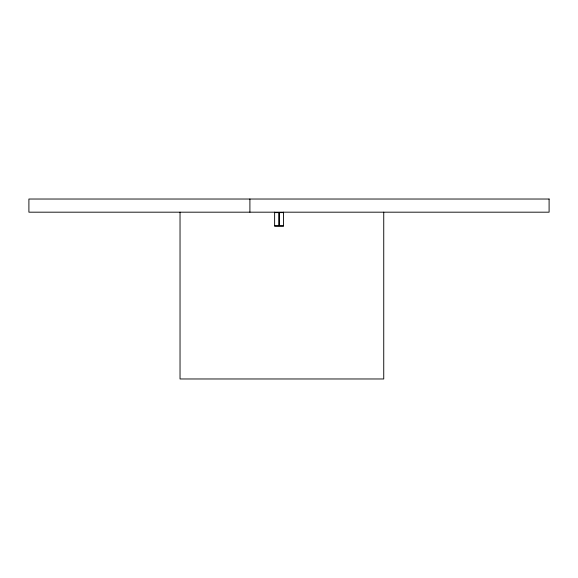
<?xml version="1.0" encoding="UTF-8"?>
<svg xmlns="http://www.w3.org/2000/svg" width="578" height="578" viewBox="0 0 578 578"><rect width="100%" height="100%" fill="white"/><g stroke="black" fill="none" stroke-linecap="round" stroke-linejoin="round"><path stroke-width="0.87" d="M274.622 212.61L278.871 212.61L278.871 225.767L274.622 225.767M283.538 212.61L279.29 212.61L279.29 225.767L283.538 225.767M383.741 212.184L383.741 378.973L180.033 378.973L180.033 212.184M283.538 212.184L283.538 226.193L274.622 226.193L274.622 212.184M249.906 199.027L249.906 212.184M549.1 199.027L28.9 199.027L28.9 212.184L549.1 212.184L549.1 199.027"/></g></svg>
